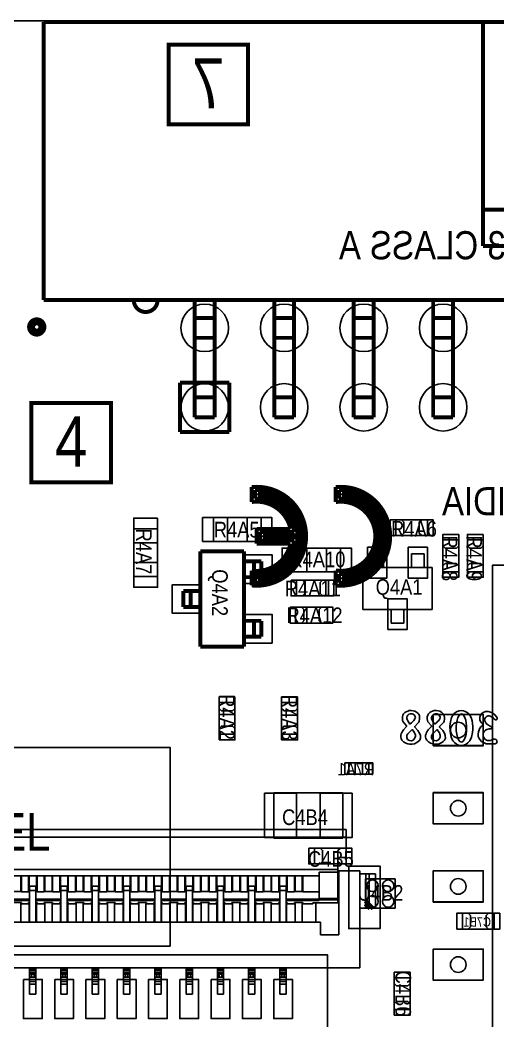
# Model space of a CAD drawing. Extents: x -11 to 122, y -5 to 122.
# Drawn here: x 77.88 to 93.16, y 90.03 to 122.03 of the extents above; entities that cross this region are included whole.
import ezdxf
from ezdxf.enums import TextEntityAlignment as Align

# ---------------------------------------------------------------- set-up
doc = ezdxf.new("R2010")
doc.units = 0
doc.header["$MEASUREMENT"] = 0
for name, color, linetype in [('BG_OUTLINE', 7, 'CONTINUOUS'), ('BG_SILKSCREEN_BOTTOM', 7, 'CONTINUOUS'), ('BG_SILKSCREEN_TOP', 7, 'CONTINUOUS'), ('PG_ASSEMBLY_BOTTOM', 7, 'CONTINUOUS'), ('PG_ASSEMBLY_TOP', 7, 'CONTINUOUS'), ('PIN_BOTTOM', 7, 'CONTINUOUS'), ('PIN_TOP', 7, 'CONTINUOUS'), ('RD_ASSEMBLY_BOTTOM', 7, 'CONTINUOUS'), ('RD_ASSEMBLY_TOP', 7, 'CONTINUOUS')]:
    doc.layers.add(name, color=color, linetype=linetype)

msp = doc.modelspace()

# ---------------------------------------------------------------- linework, layer by layer
at = {"layer": 'BG_OUTLINE'}
msp.add_lwpolyline([(-5, -5), (-5, 122), (122, 122), (122, -5)], close=True, dxfattribs=at)
at = {"layer": 'BG_SILKSCREEN_BOTTOM', "const_width": 0.127}
msp.add_lwpolyline([(82.63, 118.698), (85.17, 118.698), (85.17, 121.238), (82.63, 121.238)], close=True, dxfattribs=at)
for points in [[(85.289, 106.619), (85.289, 107.097, -1.105403), (85.289, 103.951)], [(85.39, 106.731), (85.39, 107.002, -1.039069), (85.39, 104.045)], [(85.492, 106.833), (85.492, 106.901, -0.967605), (85.492, 104.147)], [(85.65, 105.558), (86.756, 105.558, 0.396529), (85.492, 106.833)], [(87.976, 104.428), (87.976, 103.951, 1.105688), (87.976, 107.097)], [(87.976, 107.097), (87.976, 106.619, -1.154356), (87.976, 104.428)], [(88.078, 104.317), (88.078, 104.045, 1.038796), (88.078, 107.002)], [(88.078, 107.002), (88.078, 106.731, -1.047421), (88.078, 104.317)], [(88.179, 106.901), (88.179, 106.833, -0.965712), (88.179, 104.215)], [(88.179, 104.215), (88.179, 104.147, 0.967891), (88.179, 106.901)], [(85.447, 105.761), (86.528, 105.761, 0.393004), (85.289, 106.619)], [(85.548, 105.659), (86.647, 105.659, 0.395209), (85.39, 106.731)], [(85.289, 103.951), (85.289, 104.428, 0.393158), (86.528, 105.287)], [(85.39, 104.045), (85.39, 104.317, 0.395074), (86.647, 105.388)], [(85.492, 104.147), (85.492, 104.215, 0.39661), (86.756, 105.49)]]:
    msp.add_lwpolyline(points, format="xyb", dxfattribs=at)
for points in [[(85.447, 105.287), (85.447, 105.761)], [(85.548, 105.388), (85.548, 105.659)], [(85.65, 105.49), (85.65, 105.558)], [(86.528, 105.287), (85.447, 105.287)], [(86.647, 105.388), (85.548, 105.388)], [(86.756, 105.49), (85.65, 105.49)]]:
    msp.add_lwpolyline(points, dxfattribs=at)
at = {"layer": 'BG_SILKSCREEN_BOTTOM'}
for points in [[(90.45, 99.947), (90.503, 99.93), (90.56, 99.899), (90.608, 99.86), (90.626, 99.833), (90.647, 99.787), (90.655, 99.73), (90.657, 99.679), (90.645, 99.617), (90.63, 99.578), (90.625, 99.572), (90.498, 99.442), (90.495, 99.432), (90.498, 99.423), (90.602, 99.315), (90.655, 99.233), (90.682, 99.153), (90.683, 99.064), (90.659, 99.01), (90.613, 98.958), (90.571, 98.927), (90.49, 98.889), (90.407, 98.874), (90.332, 98.876), (90.278, 98.885), (90.211, 98.906), (90.14, 98.949), (90.088, 99.007), (90.063, 99.057), (90.054, 99.104), (90.054, 99.169), (90.065, 99.206), (90.083, 99.254), (90.138, 99.339), (90.241, 99.445), (90.246, 99.455), (90.241, 99.465), (90.125, 99.586), (90.109, 99.636), (90.104, 99.684), (90.106, 99.756), (90.119, 99.801), (90.145, 99.851), (90.185, 99.886), (90.222, 99.913), (90.274, 99.937), (90.326, 99.952), (90.388, 99.955)], [(90.314, 99.833), (90.278, 99.806), (90.254, 99.772), (90.244, 99.733), (90.245, 99.694), (90.253, 99.664), (90.274, 99.621), (90.308, 99.568), (90.335, 99.525), (90.346, 99.519), (90.358, 99.524), (90.396, 99.558), (90.425, 99.588), (90.471, 99.634), (90.508, 99.684), (90.522, 99.726), (90.518, 99.755), (90.501, 99.788), (90.48, 99.811), (90.448, 99.834), (90.417, 99.844), (90.381, 99.849), (90.363, 99.848)], [(91.245, 99.947), (91.298, 99.93), (91.355, 99.899), (91.403, 99.86), (91.421, 99.833), (91.442, 99.787), (91.45, 99.73), (91.452, 99.679), (91.44, 99.617), (91.425, 99.578), (91.42, 99.572), (91.293, 99.442), (91.289, 99.432), (91.293, 99.423), (91.397, 99.315), (91.45, 99.233), (91.477, 99.153), (91.478, 99.064), (91.454, 99.01), (91.408, 98.958), (91.366, 98.927), (91.285, 98.889), (91.202, 98.874), (91.127, 98.876), (91.073, 98.885), (91.006, 98.906), (90.935, 98.949), (90.883, 99.007), (90.858, 99.057), (90.849, 99.104), (90.849, 99.169), (90.86, 99.206), (90.878, 99.254), (90.933, 99.339), (91.036, 99.445), (91.04, 99.455), (91.036, 99.465), (90.92, 99.586), (90.904, 99.636), (90.899, 99.684), (90.901, 99.756), (90.914, 99.801), (90.94, 99.851), (90.98, 99.886), (91.017, 99.913), (91.069, 99.937), (91.121, 99.952), (91.183, 99.955)], [(91.109, 99.833), (91.073, 99.806), (91.049, 99.772), (91.039, 99.733), (91.04, 99.694), (91.048, 99.664), (91.069, 99.621), (91.103, 99.568), (91.13, 99.525), (91.141, 99.519), (91.153, 99.524), (91.191, 99.558), (91.22, 99.588), (91.266, 99.634), (91.303, 99.684), (91.317, 99.726), (91.313, 99.755), (91.296, 99.788), (91.275, 99.811), (91.243, 99.834), (91.212, 99.844), (91.176, 99.849), (91.158, 99.848)], [(92.057, 99.947), (92.117, 99.926), (92.172, 99.894), (92.225, 99.847), (92.257, 99.807), (92.299, 99.73), (92.332, 99.621), (92.346, 99.543), (92.356, 99.447), (92.356, 99.341), (92.348, 99.247), (92.315, 99.102), (92.257, 98.983), (92.196, 98.915), (92.145, 98.876), (92.068, 98.846), (92.015, 98.836), (91.947, 98.838), (91.898, 98.849), (91.835, 98.876), (91.769, 98.928), (91.719, 98.987), (91.672, 99.08), (91.65, 99.158), (91.627, 99.296), (91.625, 99.454), (91.641, 99.588), (91.679, 99.726), (91.731, 99.818), (91.784, 99.874), (91.856, 99.922), (91.922, 99.947), (92.004, 99.953)], [(92.099, 99.733), (92.128, 99.649), (92.147, 99.549), (92.155, 99.462), (92.157, 99.372), (92.154, 99.305), (92.14, 99.197), (92.122, 99.121), (92.079, 99.014), (92.042, 98.967), (92.004, 98.945), (91.969, 98.947), (91.939, 98.967), (91.902, 99.014), (91.864, 99.104), (91.841, 99.197), (91.827, 99.305), (91.824, 99.44), (91.833, 99.549), (91.854, 99.649), (91.882, 99.733), (91.939, 99.822), (91.969, 99.841), (91.997, 99.845), (92.027, 99.835), (92.057, 99.807)], [(93.124, 99.736), (93.062, 99.817), (92.981, 99.878), (92.92, 99.904), (92.848, 99.919), (92.762, 99.921), (92.67, 99.882), (92.597, 99.799), (92.577, 99.743), (92.578, 99.651), (92.607, 99.601), (92.639, 99.554), (92.667, 99.522), (92.674, 99.508), (92.674, 99.499), (92.666, 99.479), (92.617, 99.429), (92.57, 99.363), (92.535, 99.273), (92.525, 99.201), (92.531, 99.124), (92.546, 99.075), (92.578, 99.028), (92.636, 98.966), (92.715, 98.917), (92.78, 98.892), (92.846, 98.885), (92.977, 98.883), (93.074, 98.889), (93.113, 98.91), (93.13, 98.947), (93.127, 98.984), (93.101, 99.026), (93.064, 99.039), (93.017, 99.042), (92.979, 99.033), (92.958, 99.016), (92.932, 98.994), (92.855, 98.99), (92.81, 98.998), (92.744, 99.039), (92.706, 99.088), (92.688, 99.135), (92.687, 99.196), (92.703, 99.248), (92.726, 99.288), (92.762, 99.324), (92.807, 99.345), (92.874, 99.365), (92.934, 99.367), (92.96, 99.381), (92.965, 99.41), (92.942, 99.441), (92.889, 99.462), (92.824, 99.505), (92.783, 99.538), (92.757, 99.575), (92.74, 99.622), (92.734, 99.666), (92.743, 99.699), (92.758, 99.731), (92.791, 99.761), (92.846, 99.778), (92.878, 99.778), (92.913, 99.773), (92.956, 99.755), (92.998, 99.726), (93.033, 99.691), (93.054, 99.672), (93.078, 99.657), (93.108, 99.657), (93.131, 99.677), (93.134, 99.705)], [(90.279, 99.211), (90.252, 99.165), (90.244, 99.134), (90.243, 99.092), (90.254, 99.06), (90.273, 99.03), (90.3, 99.007), (90.339, 98.989), (90.392, 98.983), (90.423, 98.99), (90.462, 99.012), (90.497, 99.057), (90.516, 99.102), (90.522, 99.135), (90.521, 99.169), (90.512, 99.201), (90.492, 99.241), (90.457, 99.296), (90.429, 99.336), (90.419, 99.342), (90.408, 99.339)], [(91.074, 99.211), (91.047, 99.165), (91.039, 99.134), (91.038, 99.092), (91.049, 99.06), (91.068, 99.03), (91.095, 99.007), (91.134, 98.989), (91.187, 98.983), (91.218, 98.99), (91.257, 99.012), (91.292, 99.057), (91.311, 99.102), (91.317, 99.135), (91.316, 99.169), (91.307, 99.201), (91.287, 99.241), (91.252, 99.296), (91.224, 99.336), (91.214, 99.342), (91.203, 99.339)]]:
    msp.add_lwpolyline(points, close=True, dxfattribs=at)
at = {"layer": 'BG_SILKSCREEN_TOP', "const_width": 0.127}
msp.add_lwpolyline([(78.249, 107.245), (80.789, 107.245), (80.789, 109.785), (78.249, 109.785)], close=True, dxfattribs=at)
at = {"layer": 'BG_SILKSCREEN_TOP'}
for points in [[(82.686, 92.42), (63.636, 92.42), (63.636, 98.77), (82.686, 98.77)], [(87.715, 85.787), (68.665, 85.787), (68.665, 92.137), (87.715, 92.137)]]:
    msp.add_lwpolyline(points, close=True, dxfattribs=at)
at = {"layer": 'PG_ASSEMBLY_BOTTOM'}
for points in [[(89.03, 97.92), (88.394, 97.92), (88.394, 98.276), (89.03, 98.276)], [(93.04, 92.966), (92.024, 92.966), (92.024, 93.474), (93.04, 93.474)]]:
    msp.add_lwpolyline(points, close=True, dxfattribs=at)
for points in [[(61.271, 96.15), (88.311, 96.15)], [(88.311, 95.25), (88.311, 96.15)], [(61.271, 95.9), (88.311, 95.9)], [(88.041, 93.802), (88.041, 95.25)], [(88.311, 95.25), (88.041, 95.25)], [(61.541, 94.87), (88.041, 94.87)], [(87.441, 93.874), (87.441, 94.783)], [(87.441, 94.783), (88.041, 94.783)], [(88.041, 94.83), (88.741, 94.83)], [(88.071, 92.78), (88.071, 94.83)], [(88.741, 91.73), (88.741, 94.83)], [(89.241, 94.73), (88.741, 94.73)], [(88.941, 94.73), (88.941, 93.63)], [(89.041, 94.73), (89.041, 93.63)], [(89.241, 93.63), (89.241, 94.73)], [(62.656, 94.668), (86.426, 94.668)], [(77.906, 94.17), (77.906, 94.668)], [(77.926, 94.65), (77.906, 94.65)], [(77.926, 94.668), (77.926, 94.161)], [(78.156, 94.67), (78.156, 94.161)], [(78.176, 94.65), (78.156, 94.65)], [(78.176, 94.668), (78.176, 94.17)], [(78.406, 94.17), (78.406, 94.668)], [(78.426, 94.65), (78.406, 94.65)], [(78.426, 94.668), (78.426, 94.161)], [(78.656, 94.67), (78.656, 94.161)], [(78.676, 94.65), (78.656, 94.65)], [(78.676, 94.668), (78.676, 94.17)], [(78.906, 94.17), (78.906, 94.668)], [(78.926, 94.65), (78.906, 94.65)], [(78.926, 94.668), (78.926, 94.161)], [(79.156, 94.67), (79.156, 94.161)], [(79.176, 94.65), (79.156, 94.65)], [(79.176, 94.668), (79.176, 94.17)], [(79.406, 94.17), (79.406, 94.668)], [(79.426, 94.65), (79.406, 94.65)], [(79.426, 94.668), (79.426, 94.161)], [(79.656, 94.67), (79.656, 94.161)], [(79.676, 94.65), (79.656, 94.65)], [(79.676, 94.668), (79.676, 94.17)], [(79.906, 94.17), (79.906, 94.668)], [(79.926, 94.65), (79.906, 94.65)], [(79.926, 94.668), (79.926, 94.161)], [(80.156, 94.67), (80.156, 94.161)], [(80.176, 94.65), (80.156, 94.65)], [(80.176, 94.668), (80.176, 94.17)], [(80.406, 94.17), (80.406, 94.668)], [(80.426, 94.65), (80.406, 94.65)], [(80.426, 94.668), (80.426, 94.161)], [(80.656, 94.67), (80.656, 94.161)], [(80.676, 94.65), (80.656, 94.65)], [(80.676, 94.668), (80.676, 94.17)], [(80.906, 94.17), (80.906, 94.668)], [(80.926, 94.65), (80.906, 94.65)], [(80.926, 94.668), (80.926, 94.161)], [(81.156, 94.67), (81.156, 94.161)], [(81.176, 94.65), (81.156, 94.65)], [(81.176, 94.668), (81.176, 94.17)], [(81.406, 94.17), (81.406, 94.668)], [(81.426, 94.65), (81.406, 94.65)], [(81.426, 94.668), (81.426, 94.161)], [(81.656, 94.67), (81.656, 94.161)], [(81.676, 94.65), (81.656, 94.65)], [(81.676, 94.668), (81.676, 94.17)], [(81.906, 94.17), (81.906, 94.668)], [(81.926, 94.65), (81.906, 94.65)], [(81.926, 94.668), (81.926, 94.161)], [(82.156, 94.67), (82.156, 94.161)], [(82.176, 94.65), (82.156, 94.65)], [(82.176, 94.668), (82.176, 94.17)], [(82.406, 94.17), (82.406, 94.668)], [(82.426, 94.65), (82.406, 94.65)], [(82.426, 94.668), (82.426, 94.161)], [(82.656, 94.67), (82.656, 94.161)], [(82.676, 94.65), (82.656, 94.65)], [(82.676, 94.668), (82.676, 94.17)], [(82.906, 94.17), (82.906, 94.668)], [(82.926, 94.65), (82.906, 94.65)], [(82.926, 94.668), (82.926, 94.161)], [(83.156, 94.67), (83.156, 94.161)], [(83.176, 94.65), (83.156, 94.65)], [(83.176, 94.668), (83.176, 94.17)], [(83.406, 94.17), (83.406, 94.668)], [(83.426, 94.65), (83.406, 94.65)], [(83.426, 94.668), (83.426, 94.161)], [(83.656, 94.67), (83.656, 94.161)], [(83.676, 94.65), (83.656, 94.65)], [(83.676, 94.668), (83.676, 94.17)], [(83.906, 94.17), (83.906, 94.668)], [(83.926, 94.65), (83.906, 94.65)], [(83.926, 94.668), (83.926, 94.161)], [(84.156, 94.67), (84.156, 94.161)], [(84.176, 94.65), (84.156, 94.65)], [(84.176, 94.668), (84.176, 94.17)], [(84.406, 94.17), (84.406, 94.668)], [(84.426, 94.65), (84.406, 94.65)], [(84.426, 94.668), (84.426, 94.161)], [(84.656, 94.67), (84.656, 94.161)], [(84.676, 94.65), (84.656, 94.65)], [(84.676, 94.668), (84.676, 94.17)], [(84.906, 94.17), (84.906, 94.668)], [(84.926, 94.65), (84.906, 94.65)], [(84.926, 94.668), (84.926, 94.161)], [(85.156, 94.67), (85.156, 94.161)], [(85.176, 94.65), (85.156, 94.65)], [(85.176, 94.668), (85.176, 94.17)], [(85.406, 94.17), (85.406, 94.668)], [(85.426, 94.65), (85.406, 94.65)], [(85.426, 94.668), (85.426, 94.161)], [(85.656, 94.67), (85.656, 94.161)], [(85.676, 94.65), (85.656, 94.65)], [(85.676, 94.668), (85.676, 94.17)], [(85.906, 94.17), (85.906, 94.668)], [(85.926, 94.65), (85.906, 94.65)], [(85.926, 94.668), (85.926, 94.161)], [(86.156, 94.67), (86.156, 94.161)], [(86.176, 94.65), (86.156, 94.65)], [(86.176, 94.668), (86.176, 94.17)], [(86.406, 94.17), (86.406, 94.668)], [(86.426, 94.65), (86.406, 94.65)], [(86.426, 94.668), (86.426, 94.161)], [(86.426, 94.668), (86.656, 94.668)], [(86.656, 94.67), (86.656, 94.161)], [(86.656, 94.668), (87.441, 94.668)], [(86.676, 94.65), (86.656, 94.65)], [(86.676, 94.67), (86.676, 94.17)], [(86.906, 94.17), (86.906, 94.668)], [(86.926, 94.65), (86.906, 94.65)], [(86.926, 94.668), (86.926, 94.161)], [(77.656, 94.17), (77.926, 94.17)], [(78.156, 94.161), (77.926, 94.161)], [(78.156, 94.17), (78.191, 94.17)], [(78.191, 93.19), (78.191, 94.333)], [(78.391, 94.333), (78.191, 94.333)], [(78.191, 94.203), (78.391, 94.203)], [(78.391, 94.333), (78.391, 93.19)], [(78.391, 94.17), (78.426, 94.17)], [(78.656, 94.161), (78.426, 94.161)], [(78.656, 94.17), (78.926, 94.17)], [(79.156, 94.161), (78.926, 94.161)], [(79.156, 94.17), (79.191, 94.17)], [(79.191, 93.19), (79.191, 94.333)], [(79.391, 94.333), (79.191, 94.333)], [(79.191, 94.203), (79.391, 94.203)], [(79.391, 94.333), (79.391, 93.19)], [(79.391, 94.17), (79.426, 94.17)], [(79.656, 94.161), (79.426, 94.161)], [(79.656, 94.17), (79.926, 94.17)], [(80.156, 94.161), (79.926, 94.161)], [(80.156, 94.17), (80.191, 94.17)], [(80.191, 93.19), (80.191, 94.333)], [(80.391, 94.333), (80.191, 94.333)], [(80.191, 94.203), (80.391, 94.203)], [(80.391, 94.333), (80.391, 93.19)], [(80.391, 94.17), (80.426, 94.17)], [(80.656, 94.161), (80.426, 94.161)], [(80.656, 94.17), (80.926, 94.17)], [(81.156, 94.161), (80.926, 94.161)], [(81.156, 94.17), (81.191, 94.17)], [(81.191, 93.19), (81.191, 94.333)], [(81.391, 94.333), (81.191, 94.333)], [(81.191, 94.203), (81.391, 94.203)], [(81.391, 94.333), (81.391, 93.19)], [(81.391, 94.17), (81.426, 94.17)], [(81.656, 94.161), (81.426, 94.161)], [(81.656, 94.17), (81.926, 94.17)], [(82.156, 94.161), (81.926, 94.161)], [(82.156, 94.17), (82.191, 94.17)], [(82.191, 93.19), (82.191, 94.333)], [(82.391, 94.333), (82.191, 94.333)], [(82.191, 94.203), (82.391, 94.203)], [(82.391, 94.333), (82.391, 93.19)], [(82.391, 94.17), (82.426, 94.17)], [(82.656, 94.161), (82.426, 94.161)], [(82.656, 94.17), (82.926, 94.17)], [(83.156, 94.161), (82.926, 94.161)], [(83.156, 94.17), (83.191, 94.17)], [(83.191, 93.19), (83.191, 94.333)], [(83.391, 94.333), (83.191, 94.333)], [(83.191, 94.203), (83.391, 94.203)], [(83.391, 94.333), (83.391, 93.19)], [(83.391, 94.17), (83.426, 94.17)], [(83.656, 94.161), (83.426, 94.161)], [(83.656, 94.17), (83.926, 94.17)], [(84.156, 94.161), (83.926, 94.161)], [(84.156, 94.17), (84.191, 94.17)], [(84.191, 93.19), (84.191, 94.333)], [(84.391, 94.333), (84.191, 94.333)], [(84.191, 94.203), (84.391, 94.203)], [(84.391, 94.333), (84.391, 93.19)], [(84.391, 94.17), (84.426, 94.17)], [(84.656, 94.161), (84.426, 94.161)], [(84.656, 94.17), (84.926, 94.17)], [(85.156, 94.161), (84.926, 94.161)], [(85.156, 94.17), (85.191, 94.17)], [(85.191, 93.19), (85.191, 94.333)], [(85.391, 94.333), (85.191, 94.333)], [(85.191, 94.203), (85.391, 94.203)], [(85.391, 94.333), (85.391, 93.19)], [(85.391, 94.17), (85.426, 94.17)], [(85.656, 94.161), (85.426, 94.161)], [(85.656, 94.17), (85.926, 94.17)], [(86.156, 94.161), (85.926, 94.161)], [(86.156, 94.17), (86.191, 94.17)], [(86.191, 93.19), (86.191, 94.333)], [(86.391, 94.333), (86.191, 94.333)], [(86.191, 94.203), (86.391, 94.203)], [(86.391, 94.333), (86.391, 93.19)], [(86.391, 94.17), (86.426, 94.17)], [(86.656, 94.161), (86.426, 94.161)], [(86.656, 94.17), (86.926, 94.17)], [(87.441, 94.161), (86.926, 94.161)], [(88.041, 94.215), (88.071, 94.215)], [(77.391, 93.918), (78.191, 93.918)], [(77.391, 93.874), (78.191, 93.874)], [(77.656, 93.814), (77.926, 93.814)], [(77.906, 93.814), (77.906, 93.19)], [(77.926, 93.77), (77.926, 93.814)], [(78.156, 93.773), (77.926, 93.773)], [(77.926, 93.77), (78.156, 93.77)], [(78.156, 93.814), (78.156, 93.77)], [(78.156, 93.814), (78.191, 93.814)], [(78.176, 93.814), (78.176, 93.19)], [(78.391, 93.918), (79.191, 93.918)], [(78.391, 93.874), (79.191, 93.874)], [(78.391, 93.814), (78.426, 93.814)], [(78.406, 93.814), (78.406, 93.19)], [(78.426, 93.77), (78.426, 93.814)], [(78.656, 93.773), (78.426, 93.773)], [(78.426, 93.77), (78.656, 93.77)], [(78.656, 93.814), (78.656, 93.77)], [(78.656, 93.814), (78.926, 93.814)], [(78.676, 93.814), (78.676, 93.19)], [(78.906, 93.814), (78.906, 93.19)], [(78.926, 93.77), (78.926, 93.814)], [(79.156, 93.773), (78.926, 93.773)], [(78.926, 93.77), (79.156, 93.77)], [(79.156, 93.814), (79.156, 93.77)], [(79.156, 93.814), (79.191, 93.814)], [(79.176, 93.814), (79.176, 93.19)], [(79.391, 93.918), (80.191, 93.918)], [(79.391, 93.874), (80.191, 93.874)], [(79.391, 93.814), (79.426, 93.814)], [(79.406, 93.814), (79.406, 93.19)], [(79.426, 93.77), (79.426, 93.814)], [(79.656, 93.773), (79.426, 93.773)], [(79.426, 93.77), (79.656, 93.77)], [(79.656, 93.814), (79.656, 93.77)], [(79.656, 93.814), (79.926, 93.814)], [(79.676, 93.814), (79.676, 93.19)], [(79.906, 93.814), (79.906, 93.19)], [(79.926, 93.77), (79.926, 93.814)], [(80.156, 93.773), (79.926, 93.773)], [(79.926, 93.77), (80.156, 93.77)], [(80.156, 93.814), (80.156, 93.77)], [(80.156, 93.814), (80.191, 93.814)], [(80.176, 93.814), (80.176, 93.19)], [(80.391, 93.918), (81.191, 93.918)], [(80.391, 93.874), (81.191, 93.874)], [(80.391, 93.814), (80.426, 93.814)], [(80.406, 93.814), (80.406, 93.19)], [(80.426, 93.77), (80.426, 93.814)], [(80.656, 93.773), (80.426, 93.773)], [(80.426, 93.77), (80.656, 93.77)], [(80.656, 93.814), (80.656, 93.77)], [(80.656, 93.814), (80.926, 93.814)], [(80.676, 93.814), (80.676, 93.19)], [(80.906, 93.814), (80.906, 93.19)], [(80.926, 93.77), (80.926, 93.814)], [(81.156, 93.773), (80.926, 93.773)], [(80.926, 93.77), (81.156, 93.77)], [(81.156, 93.814), (81.156, 93.77)], [(81.156, 93.814), (81.191, 93.814)], [(81.176, 93.814), (81.176, 93.19)], [(81.391, 93.918), (82.191, 93.918)], [(81.391, 93.874), (82.191, 93.874)], [(81.391, 93.814), (81.426, 93.814)], [(81.406, 93.814), (81.406, 93.19)], [(81.426, 93.77), (81.426, 93.814)], [(81.656, 93.773), (81.426, 93.773)], [(81.426, 93.77), (81.656, 93.77)], [(81.656, 93.814), (81.656, 93.77)], [(81.656, 93.814), (81.926, 93.814)], [(81.676, 93.814), (81.676, 93.19)], [(81.906, 93.814), (81.906, 93.19)], [(81.926, 93.77), (81.926, 93.814)], [(82.156, 93.773), (81.926, 93.773)], [(81.926, 93.77), (82.156, 93.77)], [(82.156, 93.814), (82.156, 93.77)], [(82.156, 93.814), (82.191, 93.814)], [(82.176, 93.814), (82.176, 93.19)], [(82.391, 93.918), (83.191, 93.918)], [(82.391, 93.874), (83.191, 93.874)], [(82.391, 93.814), (82.426, 93.814)], [(82.406, 93.814), (82.406, 93.19)], [(82.426, 93.77), (82.426, 93.814)], [(82.656, 93.773), (82.426, 93.773)], [(82.426, 93.77), (82.656, 93.77)], [(82.656, 93.814), (82.656, 93.77)], [(82.656, 93.814), (82.926, 93.814)], [(82.676, 93.814), (82.676, 93.19)], [(82.906, 93.814), (82.906, 93.19)], [(82.926, 93.77), (82.926, 93.814)], [(83.156, 93.773), (82.926, 93.773)], [(82.926, 93.77), (83.156, 93.77)], [(83.156, 93.814), (83.156, 93.77)], [(83.156, 93.814), (83.191, 93.814)], [(83.176, 93.814), (83.176, 93.19)], [(83.391, 93.918), (84.191, 93.918)], [(83.391, 93.874), (84.191, 93.874)], [(83.391, 93.814), (83.426, 93.814)], [(83.406, 93.814), (83.406, 93.19)], [(83.426, 93.77), (83.426, 93.814)], [(83.656, 93.773), (83.426, 93.773)], [(83.426, 93.77), (83.656, 93.77)], [(83.656, 93.814), (83.656, 93.77)], [(83.656, 93.814), (83.926, 93.814)], [(83.676, 93.814), (83.676, 93.19)], [(83.906, 93.814), (83.906, 93.19)], [(83.926, 93.77), (83.926, 93.814)], [(84.156, 93.773), (83.926, 93.773)], [(83.926, 93.77), (84.156, 93.77)], [(84.156, 93.814), (84.156, 93.77)], [(84.156, 93.814), (84.191, 93.814)], [(84.176, 93.814), (84.176, 93.19)], [(84.391, 93.918), (85.191, 93.918)], [(84.391, 93.874), (85.191, 93.874)], [(84.391, 93.814), (84.426, 93.814)], [(84.406, 93.814), (84.406, 93.19)], [(84.426, 93.77), (84.426, 93.814)], [(84.656, 93.773), (84.426, 93.773)], [(84.426, 93.77), (84.656, 93.77)], [(84.656, 93.814), (84.656, 93.77)], [(84.656, 93.814), (84.926, 93.814)], [(84.676, 93.814), (84.676, 93.19)], [(84.906, 93.814), (84.906, 93.19)], [(84.926, 93.77), (84.926, 93.814)], [(85.156, 93.773), (84.926, 93.773)], [(84.926, 93.77), (85.156, 93.77)], [(85.156, 93.814), (85.156, 93.77)], [(85.156, 93.814), (85.191, 93.814)], [(85.176, 93.814), (85.176, 93.19)], [(85.391, 93.918), (86.191, 93.918)], [(85.391, 93.874), (86.191, 93.874)], [(85.391, 93.814), (85.426, 93.814)], [(85.406, 93.814), (85.406, 93.19)], [(85.426, 93.77), (85.426, 93.814)], [(85.656, 93.773), (85.426, 93.773)], [(85.426, 93.77), (85.656, 93.77)], [(85.656, 93.814), (85.656, 93.77)], [(85.656, 93.814), (85.926, 93.814)], [(85.676, 93.814), (85.676, 93.19)], [(85.906, 93.814), (85.906, 93.19)], [(85.926, 93.77), (85.926, 93.814)], [(86.156, 93.773), (85.926, 93.773)], [(85.926, 93.77), (86.156, 93.77)], [(86.156, 93.814), (86.156, 93.77)], [(86.156, 93.814), (86.191, 93.814)], [(86.176, 93.814), (86.176, 93.19)], [(86.391, 93.918), (87.441, 93.918)], [(86.391, 93.874), (87.441, 93.874)], [(86.391, 93.814), (86.426, 93.814)], [(86.406, 93.814), (86.406, 93.19)], [(86.426, 93.77), (86.426, 93.814)], [(86.656, 93.773), (86.426, 93.773)], [(86.426, 93.77), (86.656, 93.77)], [(86.656, 93.814), (86.656, 93.77)], [(86.656, 93.814), (86.926, 93.814)], [(86.676, 93.814), (86.676, 93.19)], [(86.906, 93.814), (86.906, 93.19)], [(86.926, 93.77), (86.926, 93.814)], [(87.241, 93.773), (86.926, 93.773)], [(86.926, 93.77), (87.241, 93.77)], [(87.241, 93.802), (87.241, 93.77)], [(88.041, 93.802), (87.241, 93.802)], [(87.341, 93.802), (87.341, 93.19)], [(88.041, 93.946), (87.441, 93.946)], [(87.441, 93.897), (88.041, 93.897)], [(88.041, 93.815), (88.071, 93.815)], [(89.241, 93.63), (88.741, 93.63)], [(87.491, 93.19), (62.091, 93.19)], [(87.491, 92.78), (87.491, 93.19)], [(88.071, 92.78), (87.491, 92.78)], [(60.841, 91.73), (88.741, 91.73)], [(78.191, 90.88), (78.191, 91.731)], [(78.391, 91.688), (78.191, 91.688)], [(78.191, 91.638), (78.391, 91.638)], [(78.391, 91.578), (78.191, 91.578)], [(78.191, 91.528), (78.391, 91.528)], [(78.251, 91.428), (78.251, 91.528)], [(78.331, 91.528), (78.331, 91.428)], [(78.391, 91.731), (78.391, 90.88)], [(79.191, 90.88), (79.191, 91.731)], [(79.391, 91.688), (79.191, 91.688)], [(79.191, 91.638), (79.391, 91.638)], [(79.391, 91.578), (79.191, 91.578)], [(79.191, 91.528), (79.391, 91.528)], [(79.251, 91.428), (79.251, 91.528)], [(79.331, 91.528), (79.331, 91.428)], [(79.391, 91.731), (79.391, 90.88)], [(80.191, 90.88), (80.191, 91.731)], [(80.391, 91.688), (80.191, 91.688)], [(80.191, 91.638), (80.391, 91.638)], [(80.391, 91.578), (80.191, 91.578)], [(80.191, 91.528), (80.391, 91.528)], [(80.251, 91.428), (80.251, 91.528)], [(80.331, 91.528), (80.331, 91.428)], [(80.391, 91.731), (80.391, 90.88)], [(81.191, 90.88), (81.191, 91.731)], [(81.391, 91.688), (81.191, 91.688)], [(81.191, 91.638), (81.391, 91.638)], [(81.391, 91.578), (81.191, 91.578)], [(81.191, 91.528), (81.391, 91.528)], [(81.251, 91.428), (81.251, 91.528)], [(81.331, 91.528), (81.331, 91.428)], [(81.391, 91.731), (81.391, 90.88)], [(82.191, 90.88), (82.191, 91.731)], [(82.391, 91.688), (82.191, 91.688)], [(82.191, 91.638), (82.391, 91.638)], [(82.391, 91.578), (82.191, 91.578)], [(82.191, 91.528), (82.391, 91.528)], [(82.251, 91.428), (82.251, 91.528)], [(82.331, 91.528), (82.331, 91.428)], [(82.391, 91.731), (82.391, 90.88)], [(83.191, 90.88), (83.191, 91.731)], [(83.391, 91.688), (83.191, 91.688)], [(83.191, 91.638), (83.391, 91.638)], [(83.391, 91.578), (83.191, 91.578)], [(83.191, 91.528), (83.391, 91.528)], [(83.251, 91.428), (83.251, 91.528)], [(83.331, 91.528), (83.331, 91.428)], [(83.391, 91.731), (83.391, 90.88)], [(84.191, 90.88), (84.191, 91.731)], [(84.391, 91.688), (84.191, 91.688)], [(84.191, 91.638), (84.391, 91.638)], [(84.391, 91.578), (84.191, 91.578)], [(84.191, 91.528), (84.391, 91.528)], [(84.251, 91.428), (84.251, 91.528)], [(84.331, 91.528), (84.331, 91.428)], [(84.391, 91.731), (84.391, 90.88)], [(85.191, 90.88), (85.191, 91.731)], [(85.391, 91.688), (85.191, 91.688)], [(85.191, 91.638), (85.391, 91.638)], [(85.391, 91.578), (85.191, 91.578)], [(85.191, 91.528), (85.391, 91.528)], [(85.251, 91.428), (85.251, 91.528)], [(85.331, 91.528), (85.331, 91.428)], [(85.391, 91.731), (85.391, 90.88)], [(86.191, 90.88), (86.191, 91.731)], [(86.391, 91.688), (86.191, 91.688)], [(86.191, 91.638), (86.391, 91.638)], [(86.391, 91.578), (86.191, 91.578)], [(86.191, 91.528), (86.391, 91.528)], [(86.251, 91.428), (86.251, 91.528)], [(86.331, 91.528), (86.331, 91.428)], [(86.391, 91.731), (86.391, 90.88)], [(78.391, 91.428), (78.191, 91.428)], [(78.391, 91.293), (78.191, 91.293)], [(78.191, 91.207), (78.391, 91.207)], [(79.391, 91.428), (79.191, 91.428)], [(79.391, 91.293), (79.191, 91.293)], [(79.191, 91.207), (79.391, 91.207)], [(80.391, 91.428), (80.191, 91.428)], [(80.391, 91.293), (80.191, 91.293)], [(80.191, 91.207), (80.391, 91.207)], [(81.391, 91.428), (81.191, 91.428)], [(81.391, 91.293), (81.191, 91.293)], [(81.191, 91.207), (81.391, 91.207)], [(82.391, 91.428), (82.191, 91.428)], [(82.391, 91.293), (82.191, 91.293)], [(82.191, 91.207), (82.391, 91.207)], [(83.391, 91.428), (83.191, 91.428)], [(83.391, 91.293), (83.191, 91.293)], [(83.191, 91.207), (83.391, 91.207)], [(84.391, 91.428), (84.191, 91.428)], [(84.391, 91.293), (84.191, 91.293)], [(84.191, 91.207), (84.391, 91.207)], [(85.391, 91.428), (85.191, 91.428)], [(85.391, 91.293), (85.191, 91.293)], [(85.191, 91.207), (85.391, 91.207)], [(86.391, 91.428), (86.191, 91.428)], [(86.391, 91.293), (86.191, 91.293)], [(86.191, 91.207), (86.391, 91.207)], [(78.391, 90.88), (78.191, 90.88)], [(79.391, 90.88), (79.191, 90.88)], [(80.391, 90.88), (80.191, 90.88)], [(81.391, 90.88), (81.191, 90.88)], [(82.391, 90.88), (82.191, 90.88)], [(83.391, 90.88), (83.191, 90.88)], [(84.391, 90.88), (84.191, 90.88)], [(85.391, 90.88), (85.191, 90.88)], [(86.391, 90.88), (86.191, 90.88)]]:
    msp.add_lwpolyline(points, dxfattribs=at)
at = {"layer": 'PG_ASSEMBLY_TOP'}
for points, const_width in [([(78.643, 121.965), (78.643, 113.075)], 0.127), ([(78.643, 121.965), (111.791, 121.965)], 0.127), ([(92.677, 121.965), (92.677, 114.806)], 0.127), ([(92.677, 115.963), (97.757, 115.963)], 0.127), ([(92.677, 114.806), (97.757, 114.806)], 0.127), ([(78.643, 113.075), (111.791, 113.075)], 0.127), ([(83.469, 113.075), (83.469, 109.328)], 0.127), ([(84.105, 113.075), (84.105, 109.328)], 0.127), ([(86.009, 113.075), (86.009, 109.328)], 0.127), ([(86.645, 113.075), (86.645, 109.328)], 0.127), ([(88.549, 113.075), (88.549, 109.328)], 0.127), ([(89.185, 113.075), (89.185, 109.328)], 0.127), ([(91.089, 113.075), (91.089, 109.328)], 0.127), ([(91.725, 113.075), (91.725, 109.328)], 0.127), ([(83.469, 112.504), (84.105, 112.504)], 0.127), ([(86.009, 112.504), (86.645, 112.504)], 0.127), ([(88.549, 112.504), (89.185, 112.504)], 0.127), ([(88.549, 112.504), (88.549, 111.868)], 0.127), ([(89.185, 112.504), (89.185, 111.868)], 0.127), ([(91.089, 112.504), (91.089, 111.868)], 0.127), ([(91.089, 112.504), (91.725, 112.504)], 0.127), ([(91.725, 112.504), (91.725, 111.868)], 0.127), ([(83.469, 111.868), (84.105, 111.868)], 0.127), ([(86.009, 111.868), (86.645, 111.868)], 0.127), ([(88.549, 111.868), (89.185, 111.868)], 0.127), ([(91.089, 111.868), (91.725, 111.868)], 0.127), ([(82.999, 110.433), (84.574, 110.433)], 0.127), ([(82.999, 108.859), (82.999, 110.433)], 0.127), ([(84.574, 110.433), (84.574, 108.859)], 0.127), ([(83.469, 109.964), (84.105, 109.964)], 0.127), ([(86.009, 109.964), (86.645, 109.964)], 0.127), ([(88.549, 109.964), (89.185, 109.964)], 0.127), ([(91.089, 109.964), (91.725, 109.964)], 0.127), ([(83.469, 109.328), (84.105, 109.328)], 0.127), ([(86.009, 109.328), (86.645, 109.328)], 0.127), ([(88.549, 109.328), (89.185, 109.328)], 0.127), ([(91.089, 109.328), (91.725, 109.328)], 0.127), ([(84.574, 108.859), (82.999, 108.859)], 0.127), ([(83.65, 105.042), (85.046, 105.042)], 0.127), ([(83.65, 101.994), (83.65, 105.042)], 0.127), ([(85.046, 101.994), (85.046, 105.042)], 0.127), ([(85.046, 104.724), (85.593, 104.724)], 0.127), ([(85.362, 104.216), (85.362, 104.724)], 0.127), ([(85.593, 104.216), (85.593, 104.724)], 0.127), ([(85.046, 104.216), (85.593, 104.216)], 0.127), ([(83.65, 103.772), (83.103, 103.772)], 0.127), ([(83.103, 103.772), (83.103, 103.264)], 0.127), ([(83.334, 103.772), (83.334, 103.264)], 0.127), ([(83.65, 103.264), (83.103, 103.264)], 0.127), ([(85.046, 102.82), (85.593, 102.82)], 0.127), ([(85.362, 102.82), (85.362, 102.312)], 0.127), ([(85.593, 102.82), (85.593, 102.312)], 0.127), ([(85.046, 102.312), (85.593, 102.312)], 0.127), ([(83.65, 101.994), (85.046, 101.994)], 0.127), ([(88.92, 93.87), (89.17, 93.62)], 0.13), ([(88.92, 93.77), (89.07, 93.62)], 0.13)]:
    msp.add_lwpolyline(points, dxfattribs=dict(at, const_width=const_width))
at = {"layer": 'PG_ASSEMBLY_TOP', "const_width": 0.127}
msp.add_lwpolyline([(81.519, 113.075, 1), (82.281, 113.075)], format="xyb", dxfattribs=at)
at = {"layer": 'PG_ASSEMBLY_TOP', "const_width": 0.254}
msp.add_lwpolyline([(78.598, 112.215, 1), (78.237, 112.215, 1)], format="xyb", close=True, dxfattribs=at)
at = {"layer": 'PG_ASSEMBLY_TOP'}
for points in [[(84.065, 105.36), (84.065, 106.122), (85.589, 106.122), (85.589, 105.36)], [(89.892, 105.546), (90.908, 105.546), (90.908, 106.054), (89.892, 106.054)], [(81.519, 105.762), (82.281, 105.762), (82.281, 104.238), (81.519, 104.238)], [(91.4, 105.405), (91.4, 104.389), (91.908, 104.389), (91.908, 105.405)], [(92.182, 105.405), (92.182, 104.389), (92.69, 104.389), (92.69, 105.405)], [(88.13, 105.148), (88.13, 104.386), (86.606, 104.386), (86.606, 105.148)], [(121.39, 76.453), (121.39, 104.603), (92.99, 104.603), (92.99, 76.453)], [(87.74, 104.124), (86.724, 104.124), (86.724, 103.616), (87.74, 103.616)], [(87.708, 103.254), (86.692, 103.254), (86.692, 102.746), (87.708, 102.746)], [(84.754, 99.192), (84.754, 100.208), (84.246, 100.208), (84.246, 99.192)], [(86.754, 99.192), (86.754, 100.208), (86.246, 100.208), (86.246, 99.192)], [(92.69, 98.828), (92.69, 99.828), (91.09, 99.828), (91.09, 98.828)], [(88.2, 97.325), (88.2, 95.875), (86, 95.875), (86, 97.325)], [(92.69, 96.328), (92.69, 97.328), (91.09, 97.328), (91.09, 96.328)], [(88.308, 95.554), (87.292, 95.554), (87.292, 95.046), (88.308, 95.046)], [(92.69, 93.828), (92.69, 94.828), (91.09, 94.828), (91.09, 93.828)], [(92.69, 91.328), (92.69, 92.328), (91.09, 92.328), (91.09, 91.328)], [(90.354, 90.392), (90.354, 91.408), (89.846, 91.408), (89.846, 90.392)]]:
    msp.add_lwpolyline(points, close=True, dxfattribs=at)
for points in [[(89.099, 104.957), (89.506, 104.957)], [(89.099, 104.525), (89.099, 104.957)], [(89.506, 104.525), (89.506, 104.957)], [(90.394, 104.957), (90.801, 104.957)], [(90.394, 104.525), (90.394, 104.957)], [(90.801, 104.957), (90.801, 104.525)], [(88.845, 104.525), (91.055, 104.525)], [(88.845, 103.179), (88.845, 104.525)], [(91.055, 104.525), (91.055, 103.179)], [(91.055, 103.179), (88.845, 103.179)], [(89.747, 102.747), (89.747, 103.179)], [(90.153, 103.179), (90.153, 102.747)], [(90.153, 102.747), (89.747, 102.747)], [(88.93, 94.57), (89.87, 94.57)], [(88.93, 94.57), (88.93, 93.63)], [(89.87, 94.57), (89.87, 93.63)], [(88.93, 93.63), (89.87, 93.63)]]:
    msp.add_lwpolyline(points, dxfattribs=at)
for points in [[(92.14, 99.328, 1), (91.64, 99.328, 1)], [(92.14, 96.828, 1), (91.64, 96.828, 1)], [(92.14, 94.328, 1), (91.64, 94.328, 1)], [(92.14, 91.828, 1), (91.64, 91.828, 1)]]:
    msp.add_lwpolyline(points, format="xyb", close=True, dxfattribs=at)
at = {"layer": 'PIN_BOTTOM'}
for points in [[(88.268, 97.918), (88.598, 97.918), (88.598, 98.278), (88.268, 98.278)], [(88.826, 97.918), (89.156, 97.918), (89.156, 98.278), (88.826, 98.278)], [(88.391, 94.98), (88.391, 92.98), (89.391, 92.98), (89.391, 94.98)], [(91.846, 92.966), (92.21, 92.966), (92.286, 93.042), (92.286, 93.398), (92.21, 93.474), (91.846, 93.474)], [(93.218, 93.474), (92.854, 93.474), (92.778, 93.398), (92.778, 93.042), (92.854, 92.966), (93.218, 92.966)], [(77.991, 91.355), (77.991, 90.105), (78.591, 90.105), (78.591, 91.355)], [(78.991, 91.355), (78.991, 90.105), (79.591, 90.105), (79.591, 91.355)], [(79.991, 91.355), (79.991, 90.105), (80.591, 90.105), (80.591, 91.355)], [(80.991, 91.355), (80.991, 90.105), (81.591, 90.105), (81.591, 91.355)], [(81.991, 91.355), (81.991, 90.105), (82.591, 90.105), (82.591, 91.355)], [(82.991, 91.355), (82.991, 90.105), (83.591, 90.105), (83.591, 91.355)], [(83.991, 91.355), (83.991, 90.105), (84.591, 90.105), (84.591, 91.355)], [(84.991, 91.355), (84.991, 90.105), (85.591, 90.105), (85.591, 91.355)], [(85.991, 91.355), (85.991, 90.105), (86.591, 90.105), (86.591, 91.355)]]:
    msp.add_lwpolyline(points, close=True, dxfattribs=at)
for centre in [(83.787, 112.186), (86.327, 112.186), (88.867, 112.186), (91.407, 112.186), (83.787, 109.646), (86.327, 109.646), (88.867, 109.646), (91.407, 109.646)]:
    msp.add_circle(centre, 0.76, dxfattribs=at)
at = {"layer": 'PIN_TOP'}
for points in [[(82.28, 106.106), (82.28, 105.316), (81.52, 105.316), (81.52, 106.106)], [(83.721, 106.121), (84.511, 106.121), (84.511, 105.361), (83.721, 105.361)], [(85.143, 106.121), (85.933, 106.121), (85.933, 105.361), (85.143, 105.361)], [(89.714, 106.054), (90.078, 106.054), (90.154, 105.978), (90.154, 105.622), (90.078, 105.546), (89.714, 105.546)], [(91.086, 105.546), (90.722, 105.546), (90.646, 105.622), (90.646, 105.978), (90.722, 106.054), (91.086, 106.054)], [(91.908, 105.583), (91.908, 105.219), (91.832, 105.143), (91.476, 105.143), (91.4, 105.219), (91.4, 105.583)], [(92.69, 105.583), (92.69, 105.219), (92.614, 105.143), (92.258, 105.143), (92.182, 105.219), (92.182, 105.583)], [(87.052, 104.387), (86.262, 104.387), (86.262, 105.147), (87.052, 105.147)], [(88.474, 104.387), (87.684, 104.387), (87.684, 105.147), (88.474, 105.147)], [(88.995, 104.183), (88.995, 105.173), (89.605, 105.173), (89.605, 104.183)], [(90.295, 104.183), (90.295, 105.173), (90.905, 105.173), (90.905, 104.183)], [(82.28, 104.684), (82.28, 103.894), (81.52, 103.894), (81.52, 104.684)], [(85.946, 104.015), (85.036, 104.015), (85.036, 104.925), (85.946, 104.925)], [(91.4, 104.211), (91.4, 104.575), (91.476, 104.651), (91.832, 104.651), (91.908, 104.575), (91.908, 104.211)], [(92.182, 104.211), (92.182, 104.575), (92.258, 104.651), (92.614, 104.651), (92.69, 104.575), (92.69, 104.211)], [(86.546, 104.124), (86.91, 104.124), (86.986, 104.048), (86.986, 103.692), (86.91, 103.616), (86.546, 103.616)], [(87.918, 103.616), (87.554, 103.616), (87.478, 103.692), (87.478, 104.048), (87.554, 104.124), (87.918, 104.124)], [(83.66, 103.063), (82.75, 103.063), (82.75, 103.973), (83.66, 103.973)], [(89.645, 102.538), (89.645, 103.528), (90.255, 103.528), (90.255, 102.538)], [(86.514, 103.254), (86.878, 103.254), (86.954, 103.178), (86.954, 102.822), (86.878, 102.746), (86.514, 102.746)], [(87.886, 102.746), (87.522, 102.746), (87.446, 102.822), (87.446, 103.178), (87.522, 103.254), (87.886, 103.254)], [(85.946, 102.111), (85.036, 102.111), (85.036, 103.021), (85.946, 103.021)], [(84.754, 100.386), (84.754, 100.022), (84.678, 99.946), (84.322, 99.946), (84.246, 100.022), (84.246, 100.386)], [(86.754, 100.386), (86.754, 100.022), (86.678, 99.946), (86.322, 99.946), (86.246, 100.022), (86.246, 100.386)], [(91.09, 98.833), (91.09, 99.823), (92.69, 99.823), (92.69, 98.833)], [(84.246, 99.014), (84.246, 99.378), (84.322, 99.454), (84.678, 99.454), (84.754, 99.378), (84.754, 99.014)], [(86.246, 99.014), (86.246, 99.378), (86.322, 99.454), (86.678, 99.454), (86.754, 99.378), (86.754, 99.014)], [(86.721, 97.31), (86.721, 95.89), (85.701, 95.89), (85.701, 97.31)], [(88.499, 97.31), (88.499, 95.89), (87.479, 95.89), (87.479, 97.31)], [(91.09, 96.333), (91.09, 97.323), (92.69, 97.323), (92.69, 96.333)], [(87.114, 95.554), (87.478, 95.554), (87.554, 95.478), (87.554, 95.122), (87.478, 95.046), (87.114, 95.046)], [(88.486, 95.046), (88.122, 95.046), (88.046, 95.122), (88.046, 95.478), (88.122, 95.554), (88.486, 95.554)], [(91.09, 93.833), (91.09, 94.823), (92.69, 94.823), (92.69, 93.833)], [(91.09, 91.333), (91.09, 92.323), (92.69, 92.323), (92.69, 91.333)], [(90.354, 91.586), (90.354, 91.222), (90.278, 91.146), (89.922, 91.146), (89.846, 91.222), (89.846, 91.586)], [(89.846, 90.214), (89.846, 90.578), (89.922, 90.654), (90.278, 90.654), (90.354, 90.578), (90.354, 90.214)]]:
    msp.add_lwpolyline(points, close=True, dxfattribs=at)
for centre, radius in [((83.787, 112.186), 0.76), ((86.327, 112.186), 0.76), ((88.867, 112.186), 0.76), ((91.407, 112.186), 0.76), ((83.787, 109.646), 0.76), ((86.327, 109.646), 0.76), ((88.867, 109.646), 0.76), ((91.407, 109.646), 0.76), ((89.15, 94.35), 0.185), ((89.65, 94.35), 0.185), ((89.15, 93.85), 0.185), ((89.65, 93.85), 0.185)]:
    msp.add_circle(centre, radius, dxfattribs=at)

# ---------------------------------------------------------------- texts
at = {"layer": 'BG_SILKSCREEN_BOTTOM', "text_generation_flag": 2}
for s, height, width, p in [('7', 1.6, 0.875, (83.9, 119.206)), ('COMPLIES WITH ICES-003 CLASS A', 0.9, 0.875556, (97.096, 114.378))]:
    msp.add_text(s, height=height, dxfattribs=dict(at, width=width)).set_placement(p, align=Align.CENTER)
at = {"layer": 'BG_SILKSCREEN_BOTTOM', "text_generation_flag": 2, "width": 0.875556}
msp.add_text('NVIDIA', height=0.9, dxfattribs=at).set_placement((94.886, 106.196))
at = {"layer": 'BG_SILKSCREEN_TOP', "width": 0.875}
msp.add_text('4', height=1.6, dxfattribs=at).set_placement((79.519, 107.753), align=Align.CENTER)
msp.add_text('ASSEMBLY LABEL', height=1.2, dxfattribs=at).set_placement((66.526, 95.472))
at = {"layer": 'RD_ASSEMBLY_BOTTOM', "text_generation_flag": 2}
for s, height, width, p in [('R7A1', 0.4, 0.875, (88.621, 97.877)), ('C7B1', 0.3, 0.876667, (92.495, 93.046))]:
    msp.add_text(s, height=height, dxfattribs=dict(at, width=width)).set_placement(p, align=Align.CENTER)
at = {"layer": 'RD_ASSEMBLY_TOP', "width": 0.876}
for s, p in [('R4A5', (84.808, 105.486)), ('R4A6', (90.476, 105.512)), ('R4A10', (87.388, 104.535)), ('R4A11', (87.242, 103.602)), ('Q4A1', (90, 103.652)), ('R4A12', (87.296, 102.747)), ('C4B4', (86.992, 96.292)), ('C4B5', (87.82, 94.957)), ('U4B2', (89.405, 93.872))]:
    msp.add_text(s, height=0.5, dxfattribs=at).set_placement(p, align=Align.CENTER)
for s, p in [('R4A7', (81.591, 105.037)), ('R4A8', (91.366, 104.821)), ('R4A9', (92.148, 104.821)), ('Q4A2', (84.022, 103.72)), ('R4A2', (84.249, 99.743)), ('R4A3', (86.248, 99.722)), ('C4B6', (89.882, 90.903))]:
    msp.add_text(s, height=0.5, rotation=270, dxfattribs=at).set_placement(p, align=Align.CENTER)

doc.saveas('drawing.dxf')
